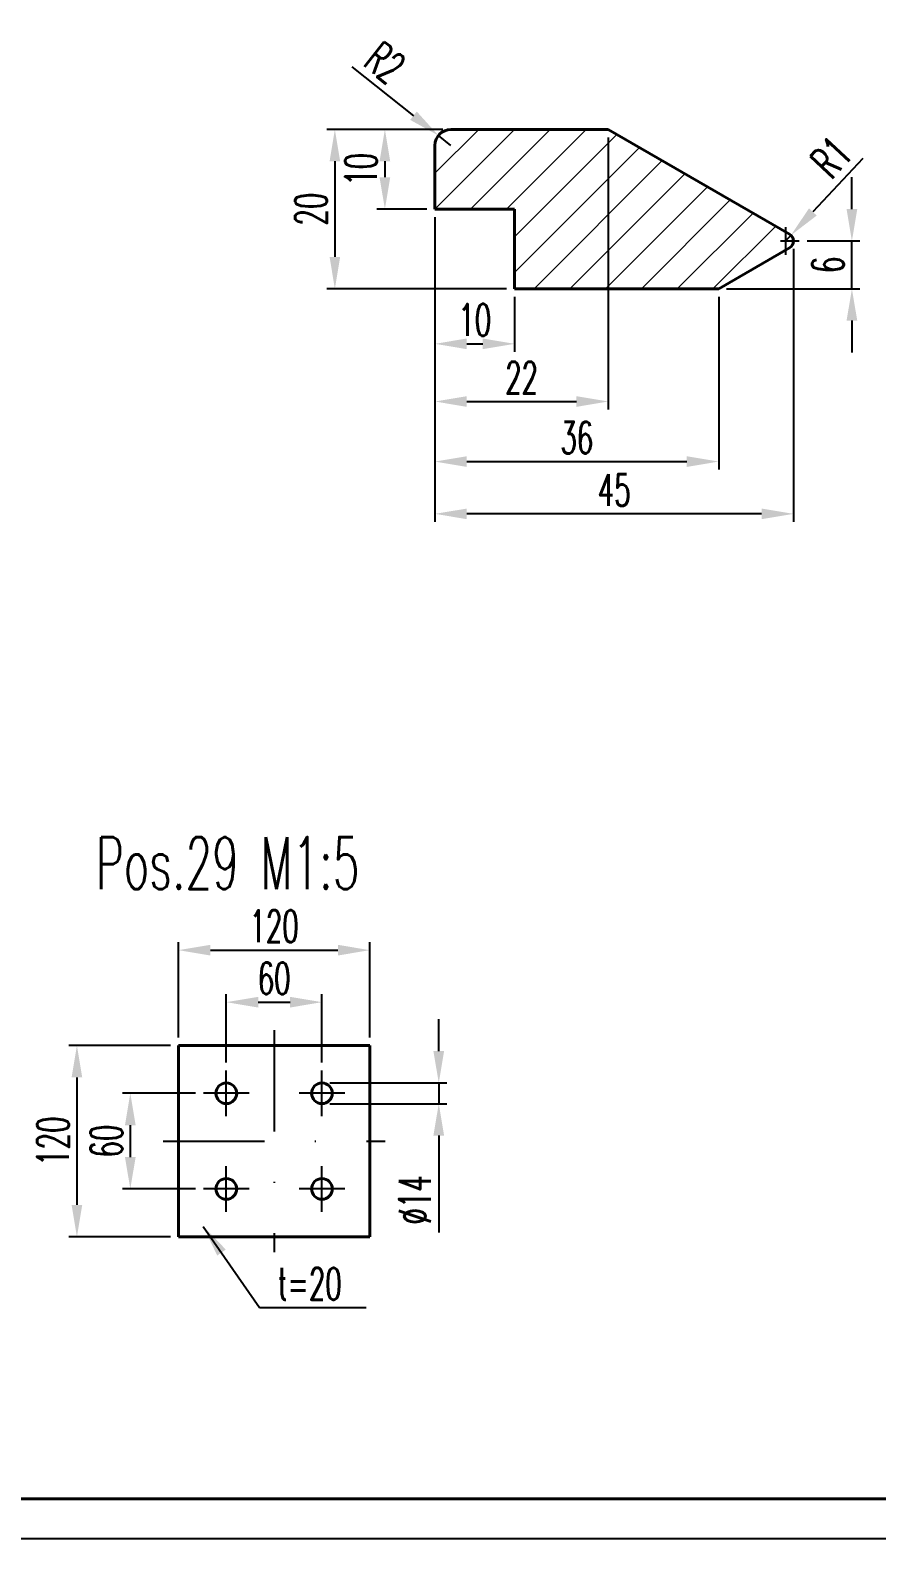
# Model space of a CAD drawing. Extents: x -2850 to -1661, y 5788 to 6629.
# Drawn here: x -2252.7 to -2146.4, y 5792.8 to 5982.2 of the extents above; entities that cross this region are included whole.
import ezdxf

# ---------------------------------------------------------------- set-up
doc = ezdxf.new("R2010")
doc.units = 0
doc.linetypes.add('STRICHPUNKT', pattern=[25.4, 12.7, -6.35, 0, -6.35])
doc.layers.get('Defpoints').update_dxf_attribs({"linetype": 'CONTINUOUS'})
for name, color, linetype, lineweight in [('ACHSE', 150, 'STRICHPUNKT', 25), ('BEM', 6, 'CONTINUOUS', 25), ('SCHRAFFUR', 252, 'CONTINUOUS', 13), ('TEXT_7', 1, 'CONTINUOUS', 60), ('VOLL_03', 6, 'CONTINUOUS', 25), ('VOLL_05', 7, 'CONTINUOUS', 40)]:
    doc.layers.add(name, color=color, linetype=linetype, lineweight=lineweight)
doc.styles.add('ROMANS', font='romans.shx', dxfattribs={"width": 0.6, "height": 80})
doc.styles.get("Standard").update_dxf_attribs({"font": 'romans.shx', "width": 0.6})
doc.dimstyles.get("Standard").update_dxf_attribs({"dimtxt": 4, "dimasz": 4, "dimexe": 1, "dimexo": 1, "dimgap": 1, "dimtad": 1, "dimdsep": 46, "dimtxsty": 'Standard', "dimcen": 0, "dimclrd": 256, "dimclre": 256, "dimclrt": 256, "dimazin": 0, "dimtfac": 1, "dimtmove": 0, "dimatfit": 3, "dimfxl": 0, "dimtolj": 1, "dimtzin": 0, "dimarcsym": 0})

# ---------------------------------------------------------------- blocks, each defined once
blk = doc.blocks.new('*D37')
at = {"layer": 'BEM', "lineweight": -2}
for p, q in [((-2235.04, 5854.75), (-2247.79, 5854.75)), ((-2246.79, 5850.75), (-2246.79, 5834.75)), ((-2235.04, 5830.75), (-2247.79, 5830.75))]:
    blk.add_line(p, q, dxfattribs=at)
at = {"layer": 'BEM'}
for points in [[(-2247.46, 5850.75), (-2246.12, 5850.75), (-2246.79, 5854.75)], [(-2247.46, 5834.75), (-2246.12, 5834.75), (-2246.79, 5830.75)]]:
    blk.add_solid(points, dxfattribs=at)
at = {"layer": 'Defpoints', "color": 0}
for p in [(-2234.04, 5854.75), (-2246.79, 5830.75), (-2234.04, 5830.75)]:
    blk.add_point(p, dxfattribs=at)
at = {"layer": 'BEM', "insert": (-2249.79, 5842.75), "char_height": 4, "attachment_point": 5, "rotation": 90}
blk.add_mtext('\\A1;120', dxfattribs=at)
blk = doc.blocks.new('*D36')
at = {"layer": 'BEM', "lineweight": -2}
for p, q in [((-2231.91, 5848.75), (-2241.09, 5848.75)), ((-2240.09, 5844.75), (-2240.09, 5840.75)), ((-2231.91, 5836.75), (-2241.09, 5836.75))]:
    blk.add_line(p, q, dxfattribs=at)
at = {"layer": 'BEM'}
for points in [[(-2240.76, 5844.75), (-2239.42, 5844.75), (-2240.09, 5848.75)], [(-2240.76, 5840.75), (-2239.42, 5840.75), (-2240.09, 5836.75)]]:
    blk.add_solid(points, dxfattribs=at)
at = {"layer": 'Defpoints', "color": 0}
for p in [(-2230.91, 5848.75), (-2240.09, 5836.75), (-2230.91, 5836.75)]:
    blk.add_point(p, dxfattribs=at)
at = {"layer": 'BEM', "insert": (-2243.09, 5842.75), "char_height": 4, "attachment_point": 5, "rotation": 90}
blk.add_mtext('\\A1;60', dxfattribs=at)
blk = doc.blocks.new('*D108')
at = {"layer": 'BEM', "lineweight": -2}
for p, q in [((-2148.14, 5966.09), (-2154.43, 5959.38)), ((-2157.86, 5955.74), (-2157.17, 5956.47))]:
    blk.add_line(p, q, dxfattribs=at)
at = {"layer": 'BEM'}
blk.add_solid([(-2154.92, 5959.84), (-2153.95, 5958.93), (-2157.17, 5956.47)], dxfattribs=at)
at = {"layer": 'Defpoints', "color": 0}
for p in [(-2157.17, 5956.47), (-2157.86, 5955.74)]:
    blk.add_point(p, dxfattribs=at)
at = {"layer": 'BEM', "insert": (-2152.1, 5966.25), "char_height": 4, "attachment_point": 5, "rotation": 46.8061}
blk.add_mtext('\\A1;R1', dxfattribs=at)
blk = doc.blocks.new('*D107')
at = {"layer": 'BEM', "lineweight": -2}
for p, q in [((-2149.53, 5959.74), (-2149.53, 5963.74)), ((-2155.13, 5955.74), (-2148.53, 5955.74)), ((-2149.53, 5949.74), (-2149.53, 5955.74)), ((-2165.25, 5949.74), (-2148.53, 5949.74)), ((-2149.53, 5945.74), (-2149.53, 5941.74))]:
    blk.add_line(p, q, dxfattribs=at)
at = {"layer": 'BEM'}
for points in [[(-2150.2, 5959.74), (-2148.86, 5959.74), (-2149.53, 5955.74)], [(-2150.2, 5945.74), (-2148.86, 5945.74), (-2149.53, 5949.74)]]:
    blk.add_solid(points, dxfattribs=at)
at = {"layer": 'Defpoints', "color": 0}
for p in [(-2156.13, 5955.74), (-2149.53, 5955.74), (-2166.25, 5949.74)]:
    blk.add_point(p, dxfattribs=at)
at = {"layer": 'BEM', "insert": (-2152.53, 5952.74), "char_height": 4, "attachment_point": 5, "rotation": 90}
blk.add_mtext('\\A1;6', dxfattribs=at)
blk = doc.blocks.new('*D106')
at = {"layer": 'BEM', "lineweight": -2}
for p, q in [((-2201.86, 5958.75), (-2201.86, 5920.49)), ((-2156.86, 5954.74), (-2156.86, 5920.49)), ((-2160.86, 5921.49), (-2197.86, 5921.49))]:
    blk.add_line(p, q, dxfattribs=at)
at = {"layer": 'BEM'}
for points in [[(-2197.86, 5922.15), (-2197.86, 5920.82), (-2201.86, 5921.49)], [(-2160.86, 5922.15), (-2160.86, 5920.82), (-2156.86, 5921.49)]]:
    blk.add_solid(points, dxfattribs=at)
at = {"layer": 'Defpoints', "color": 0}
for p in [(-2201.86, 5959.75), (-2156.86, 5955.74), (-2201.86, 5921.49)]:
    blk.add_point(p, dxfattribs=at)
at = {"layer": 'BEM', "insert": (-2179.36, 5924.49), "char_height": 4, "attachment_point": 5}
blk.add_mtext('\\A1;45', dxfattribs=at)
blk = doc.blocks.new('*D105')
at = {"layer": 'BEM', "lineweight": -2}
for p, q in [((-2201.86, 5958.74), (-2201.86, 5927.05)), ((-2166.25, 5948.74), (-2166.25, 5927.05)), ((-2197.86, 5928.05), (-2170.25, 5928.05))]:
    blk.add_line(p, q, dxfattribs=at)
at = {"layer": 'BEM'}
for points in [[(-2197.86, 5928.72), (-2197.86, 5927.38), (-2201.86, 5928.05)], [(-2170.25, 5928.72), (-2170.25, 5927.38), (-2166.25, 5928.05)]]:
    blk.add_solid(points, dxfattribs=at)
at = {"layer": 'Defpoints', "color": 0}
for p in [(-2201.86, 5959.74), (-2166.25, 5949.74), (-2166.25, 5928.05)]:
    blk.add_point(p, dxfattribs=at)
at = {"layer": 'BEM', "insert": (-2184.05, 5931.05), "char_height": 4, "attachment_point": 5}
blk.add_mtext('\\A1;36', dxfattribs=at)
blk = doc.blocks.new('*D104')
at = {"layer": 'BEM', "lineweight": -2}
for p, q in [((-2212.3, 5977.6), (-2204.56, 5971.46)), ((-2199.86, 5967.74), (-2201.42, 5968.98))]:
    blk.add_line(p, q, dxfattribs=at)
at = {"layer": 'BEM'}
blk.add_solid([(-2204.14, 5971.99), (-2204.97, 5970.94), (-2201.42, 5968.98)], dxfattribs=at)
at = {"layer": 'Defpoints', "color": 0}
for p in [(-2201.42, 5968.98), (-2199.86, 5967.74)]:
    blk.add_point(p, dxfattribs=at)
at = {"layer": 'BEM', "insert": (-2208.13, 5978.13), "char_height": 4, "attachment_point": 5, "rotation": 321.5973}
blk.add_mtext('\\A1;R2', dxfattribs=at)
blk = doc.blocks.new('*D103')
at = {"layer": 'BEM', "lineweight": -2}
for p, q in [((-2180.1, 5968.74), (-2180.1, 5934.59)), ((-2201.86, 5958.74), (-2201.86, 5934.59)), ((-2197.86, 5935.59), (-2184.1, 5935.59))]:
    blk.add_line(p, q, dxfattribs=at)
at = {"layer": 'BEM'}
for points in [[(-2197.86, 5936.26), (-2197.86, 5934.92), (-2201.86, 5935.59)], [(-2184.1, 5936.26), (-2184.1, 5934.92), (-2180.1, 5935.59)]]:
    blk.add_solid(points, dxfattribs=at)
at = {"layer": 'Defpoints', "color": 0}
for p in [(-2180.1, 5969.74), (-2201.86, 5959.74), (-2180.1, 5935.59)]:
    blk.add_point(p, dxfattribs=at)
at = {"layer": 'BEM', "insert": (-2190.98, 5938.59), "char_height": 4, "attachment_point": 5}
blk.add_mtext('\\A1;22', dxfattribs=at)
blk = doc.blocks.new('*D102')
at = {"layer": 'BEM', "lineweight": -2}
for p, q in [((-2201.86, 5958.74), (-2201.86, 5941.83)), ((-2191.86, 5948.74), (-2191.86, 5941.83)), ((-2197.86, 5942.83), (-2195.86, 5942.83))]:
    blk.add_line(p, q, dxfattribs=at)
at = {"layer": 'BEM'}
for points in [[(-2197.86, 5943.5), (-2197.86, 5942.16), (-2201.86, 5942.83)], [(-2195.86, 5943.5), (-2195.86, 5942.16), (-2191.86, 5942.83)]]:
    blk.add_solid(points, dxfattribs=at)
at = {"layer": 'Defpoints', "color": 0}
for p in [(-2201.86, 5959.74), (-2191.86, 5949.74), (-2191.86, 5942.83)]:
    blk.add_point(p, dxfattribs=at)
at = {"layer": 'BEM', "insert": (-2196.86, 5945.83), "char_height": 4, "attachment_point": 5}
blk.add_mtext('\\A1;10', dxfattribs=at)
blk = doc.blocks.new('*D101')
at = {"layer": 'BEM', "lineweight": -2}
for p, q in [((-2200.86, 5969.74), (-2215.42, 5969.74)), ((-2214.42, 5965.74), (-2214.42, 5953.74)), ((-2192.86, 5949.74), (-2215.42, 5949.74))]:
    blk.add_line(p, q, dxfattribs=at)
at = {"layer": 'BEM'}
for points in [[(-2215.08, 5965.74), (-2213.75, 5965.74), (-2214.42, 5969.74)], [(-2215.08, 5953.74), (-2213.75, 5953.74), (-2214.42, 5949.74)]]:
    blk.add_solid(points, dxfattribs=at)
at = {"layer": 'Defpoints', "color": 0}
for p in [(-2199.86, 5969.74), (-2214.42, 5949.74), (-2191.86, 5949.74)]:
    blk.add_point(p, dxfattribs=at)
at = {"layer": 'BEM', "insert": (-2217.42, 5959.74), "char_height": 4, "attachment_point": 5, "rotation": 90}
blk.add_mtext('\\A1;20', dxfattribs=at)
blk = doc.blocks.new('*D100')
at = {"layer": 'BEM', "lineweight": -2}
for p, q in [((-2200.86, 5969.74), (-2209.14, 5969.74)), ((-2208.14, 5965.74), (-2208.14, 5963.74)), ((-2202.86, 5959.74), (-2209.14, 5959.74))]:
    blk.add_line(p, q, dxfattribs=at)
at = {"layer": 'BEM'}
for points in [[(-2208.81, 5965.74), (-2207.47, 5965.74), (-2208.14, 5969.74)], [(-2208.81, 5963.74), (-2207.47, 5963.74), (-2208.14, 5959.74)]]:
    blk.add_solid(points, dxfattribs=at)
at = {"layer": 'Defpoints', "color": 0}
for p in [(-2199.86, 5969.74), (-2208.14, 5959.74), (-2201.86, 5959.74)]:
    blk.add_point(p, dxfattribs=at)
at = {"layer": 'BEM', "insert": (-2211.14, 5964.74), "char_height": 4, "attachment_point": 5, "rotation": 90}
blk.add_mtext('\\A1;10', dxfattribs=at)
blk = doc.blocks.new('*D40')
at = {"layer": 'BEM', "lineweight": -2}
for p, q in [((-2201.38, 5854.05), (-2201.38, 5858.05)), ((-2215.04, 5850.05), (-2200.38, 5850.05)), ((-2201.38, 5850.05), (-2201.38, 5847.45)), ((-2215.04, 5847.45), (-2200.38, 5847.45)), ((-2201.38, 5843.45), (-2201.38, 5831.28))]:
    blk.add_line(p, q, dxfattribs=at)
at = {"layer": 'BEM'}
for points in [[(-2202.05, 5854.05), (-2200.71, 5854.05), (-2201.38, 5850.05)], [(-2202.05, 5843.45), (-2200.71, 5843.45), (-2201.38, 5847.45)]]:
    blk.add_solid(points, dxfattribs=at)
at = {"layer": 'Defpoints', "color": 0}
for p in [(-2216.04, 5850.05), (-2216.04, 5847.45), (-2201.38, 5847.45)]:
    blk.add_point(p, dxfattribs=at)
at = {"layer": 'BEM', "insert": (-2204.38, 5835.37), "char_height": 4, "attachment_point": 5, "rotation": 90}
blk.add_mtext('\\A1;%%c14', dxfattribs=at)
blk = doc.blocks.new('*D39')
at = {"layer": 'BEM', "lineweight": -2}
for p, q in [((-2234.04, 5855.75), (-2234.04, 5867.72)), ((-2210.04, 5855.75), (-2210.04, 5867.72)), ((-2230.04, 5866.72), (-2214.04, 5866.72))]:
    blk.add_line(p, q, dxfattribs=at)
at = {"layer": 'BEM'}
for points in [[(-2230.04, 5867.39), (-2230.04, 5866.05), (-2234.04, 5866.72)], [(-2214.04, 5867.39), (-2214.04, 5866.05), (-2210.04, 5866.72)]]:
    blk.add_solid(points, dxfattribs=at)
at = {"layer": 'Defpoints', "color": 0}
for p in [(-2210.04, 5866.72), (-2234.04, 5854.75), (-2210.04, 5854.75)]:
    blk.add_point(p, dxfattribs=at)
at = {"layer": 'BEM', "insert": (-2222.04, 5869.72), "char_height": 4, "attachment_point": 5}
blk.add_mtext('\\A1;120', dxfattribs=at)
blk = doc.blocks.new('*D38')
at = {"layer": 'BEM', "lineweight": -2}
for p, q in [((-2228.04, 5852.62), (-2228.04, 5861.19)), ((-2216.04, 5852.62), (-2216.04, 5861.19)), ((-2224.04, 5860.19), (-2220.04, 5860.19))]:
    blk.add_line(p, q, dxfattribs=at)
at = {"layer": 'BEM'}
for points in [[(-2224.04, 5860.86), (-2224.04, 5859.52), (-2228.04, 5860.19)], [(-2220.04, 5860.86), (-2220.04, 5859.52), (-2216.04, 5860.19)]]:
    blk.add_solid(points, dxfattribs=at)
at = {"layer": 'Defpoints', "color": 0}
for p in [(-2216.04, 5860.19), (-2228.04, 5851.62), (-2216.04, 5851.62)]:
    blk.add_point(p, dxfattribs=at)
at = {"layer": 'BEM', "insert": (-2222.04, 5863.19), "char_height": 4, "attachment_point": 5}
blk.add_mtext('\\A1;60', dxfattribs=at)

msp = doc.modelspace()

# ---------------------------------------------------------------- hatches: boundary and pattern name
at = {"layer": 'SCHRAFFUR'}
h = msp.add_hatch(dxfattribs=at)
h.set_pattern_fill('ANSI31', color=256, style=0)
h.set_pattern_definition([(45, (107.173, 2723.471), (-2.245064, 2.245064), [])])
h.paths.add_polyline_path([(-2199.8552, 5969.7368, 0.41421356), (-2201.8552, 5967.7368), (-2201.8552, 5959.7368), (-2191.8552, 5959.7368), (-2191.8552, 5949.7368), (-2166.2476, 5949.7368), (-2157.3552, 5954.8708, 0.57735027), (-2157.3552, 5956.6028), (-2180.104, 5969.7368)])

# ---------------------------------------------------------------- linework, layer by layer
at = {"layer": 'ACHSE'}
for p, q in [((-2157.8552, 5957.4622), (-2157.8552, 5954.0113)), ((-2156.1298, 5955.7368), (-2158.4956, 5955.7368)), ((-2222.0402, 5856.677), (-2222.0402, 5828.8312)), ((-2228.0402, 5845.8882), (-2228.0402, 5851.62)), ((-2216.0402, 5845.8882), (-2216.0402, 5851.62)), ((-2225.1743, 5848.7541), (-2230.9061, 5848.7541)), ((-2213.1743, 5848.7541), (-2218.9061, 5848.7541)), ((-2235.9631, 5842.7541), (-2208.1173, 5842.7541)), ((-2228.0402, 5833.8882), (-2228.0402, 5839.62)), ((-2216.0402, 5833.8882), (-2216.0402, 5839.62)), ((-2225.1743, 5836.7541), (-2230.9061, 5836.7541)), ((-2213.1743, 5836.7541), (-2218.9061, 5836.7541))]:
    msp.add_line(p, q, dxfattribs=at)
at = {"layer": 'VOLL_03', "ltscale": 0.8}
msp.add_line((-1666.3783, 5792.8285), (-2845.3783, 5792.8285), dxfattribs=at)
at = {"layer": 'VOLL_05'}
for p, q in [((-2180.104, 5969.7368), (-2199.8552, 5969.7368)), ((-2157.3552, 5956.6028), (-2180.104, 5969.7368)), ((-2201.8552, 5967.7368), (-2201.8552, 5959.7368)), ((-2191.8552, 5959.7368), (-2201.8552, 5959.7368)), ((-2191.8552, 5959.7368), (-2191.8552, 5949.7368)), ((-2157.3552, 5954.8708), (-2166.2476, 5949.7368)), ((-2191.8552, 5949.7368), (-2166.2476, 5949.7368)), ((-2210.0402, 5854.7541), (-2234.0402, 5854.7541)), ((-2234.0402, 5830.7541), (-2234.0402, 5854.7541)), ((-2234.0402, 5854.7541), (-2214.0402, 5854.7541)), ((-2210.0402, 5830.7541), (-2210.0402, 5854.7541)), ((-2234.0402, 5830.7541), (-2210.0402, 5830.7541))]:
    msp.add_line(p, q, dxfattribs=at)
at = {"layer": 'VOLL_05', "ltscale": 0.8}
msp.add_line((-1671.3783, 5797.8285), (-2840.3783, 5797.8285), dxfattribs=at)
at = {"layer": 'VOLL_05'}
for centre in [(-2228.0402, 5848.7541), (-2216.0402, 5848.7541), (-2228.0402, 5836.7541), (-2216.0402, 5836.7541)]:
    msp.add_circle(centre, 1.3, dxfattribs=at)
for centre, radius, start, end in [((-2199.8552, 5967.7368), 2, 90, 180), ((-2157.8552, 5955.7368), 1, 300, 60)]:
    msp.add_arc(centre, radius, start, end, dxfattribs=at)

# ---------------------------------------------------------------- texts
at = {"layer": 'BEM', "insert": (-2217.5709, 5824.8394), "char_height": 4, "attachment_point": 5}
msp.add_mtext('t=20', dxfattribs=at)
at = {"layer": 'TEXT_7', "style": 'ROMANS', "width": 0.6}
msp.add_text('Pos.29 M1:5', height=6.534407, dxfattribs=at).set_placement((-2244.4367, 5874.3836))

# ---------------------------------------------------------------- dimensions: what is measured, and where the dimension line sits
at = {"layer": 'BEM'}
for center, mpoint, picture, middle in [((-2199.8552, 5967.7368), (-2201.4226, 5968.9792), '*D104', (-2208.1346, 5978.1277)), ((-2157.8552, 5955.7368), (-2157.1708, 5956.4658), '*D108', (-2152.1025, 5966.2471))]:
    dim = msp.add_radius_dim(center=center, mpoint=mpoint, dimstyle='Standard', dxfattribs=at)
    dim.commit()
    dim.dimension.update_dxf_attribs({"geometry": picture, "text_midpoint": middle})
for base, p1, p2, picture, middle in [((-2214.4181, 5949.7368), (-2199.8552, 5969.7368), (-2191.8552, 5949.7368), '*D101', (-2217.4181, 5959.7368)), ((-2208.1389, 5959.7368), (-2199.8552, 5969.7368), (-2201.8552, 5959.7368), '*D100', (-2211.1389, 5964.7368)), ((-2149.5287, 5955.7368), (-2166.2476, 5949.7368), (-2156.1298, 5955.7368), '*D107', (-2152.5287, 5952.7368))]:
    dim = msp.add_linear_dim(base=base, p1=p1, p2=p2, angle=90, dimstyle='Standard', dxfattribs=at)
    dim.commit()
    dim.dimension.update_dxf_attribs({"geometry": picture, "text_midpoint": middle})
for base, p2, text, picture, middle in [((-2180.104, 5935.5893), (-2180.104, 5969.7368), '22', '*D103', (-2190.9796, 5938.5893)), ((-2166.2476, 5928.0498), (-2166.2476, 5949.7368), '36', '*D105', (-2184.0514, 5931.0498))]:
    dim = msp.add_linear_dim(base=base, p1=(-2201.8552, 5959.7368), p2=p2, text=text, dimstyle='Standard', dxfattribs=at)
    dim.commit()
    dim.dimension.update_dxf_attribs({"geometry": picture, "text_midpoint": middle})
for base, p1, p2, picture, middle in [((-2201.8552, 5921.487), (-2156.8552, 5955.7368), (-2201.8552, 5959.751), '*D106', (-2179.3552, 5924.487)), ((-2191.8552, 5942.8284), (-2201.8552, 5959.7368), (-2191.8552, 5949.7368), '*D102', (-2196.8552, 5945.8284))]:
    dim = msp.add_linear_dim(base=base, p1=p1, p2=p2, dimstyle='Standard', dxfattribs=at)
    dim.commit()
    dim.dimension.update_dxf_attribs({"geometry": picture, "text_midpoint": middle})
for base, p1, p2, picture, middle in [((-2210.0402, 5866.7215), (-2234.0402, 5854.7541), (-2210.0402, 5854.7541), '*D39', (-2222.0402, 5869.7215)), ((-2216.0402, 5860.1903), (-2228.0402, 5851.62), (-2216.0402, 5851.62), '*D38', (-2222.0402, 5863.1903))]:
    dim = msp.add_linear_dim(base=base, p1=p1, p2=p2, dimstyle='Standard', override={"dimlfac": 5}, dxfattribs=at)
    dim.commit()
    dim.dimension.update_dxf_attribs({"geometry": picture, "text_midpoint": middle})
dim = msp.add_linear_dim(base=(-2201.3803, 5847.4541), p1=(-2216.0402, 5850.0541), p2=(-2216.0402, 5847.4541), angle=90, text='%%c14', dimstyle='Standard', override={"dimlfac": 5}, dxfattribs=at)
dim.commit()
dim.dimension.update_dxf_attribs({"geometry": '*D40', "text_midpoint": (-2204.3803, 5835.3684)})
for base, p1, p2, picture, middle in [((-2246.7895, 5830.7541), (-2234.0402, 5854.7541), (-2234.0402, 5830.7541), '*D37', (-2249.7895, 5842.7541)), ((-2240.09, 5836.7541), (-2230.9061, 5848.7541), (-2230.9061, 5836.7541), '*D36', (-2243.09, 5842.7541))]:
    dim = msp.add_linear_dim(base=base, p1=p1, p2=p2, angle=90, dimstyle='Standard', override={"dimlfac": 5}, dxfattribs=at)
    dim.commit()
    dim.dimension.update_dxf_attribs({"geometry": picture, "text_midpoint": middle})

# ---------------------------------------------------------------- leaders
msp.add_leader([(-2230.9257, 5832.0521), (-2223.8688, 5821.8662), (-2210.4979, 5821.8662)], dimstyle='Standard', override={"dimgap": 1, "dimtad": 0, "dimlfac": 5}, dxfattribs=at)

doc.saveas('drawing.dxf')
